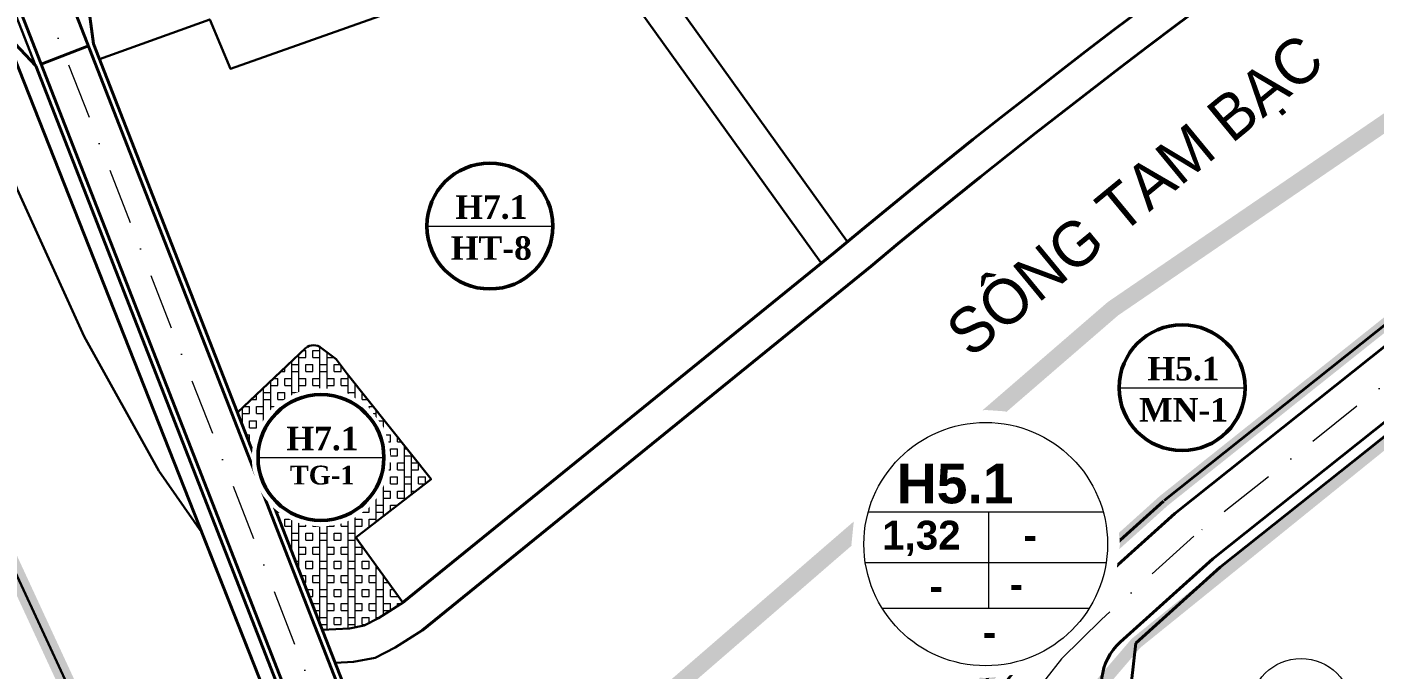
# Model space of a CAD drawing. Header units: millimetres. Extents: x 583747 to 595948, y 2304962 to 2309584.
# Drawn here: x 592038.3 to 592277.5, y 2307529.8 to 2307643.9 of the extents above; entities that cross this region are included whole.
import ezdxf

# ---------------------------------------------------------------- set-up
doc = ezdxf.new("R2010")
doc.units = ezdxf.units.MM
doc.set_wipeout_variables(frame=1)
for name, pattern in [('DASHDOT', [1, 0.5, -0.25, 0, -0.25]), ('DASHED', [4.5, 3, -1.5]), ('PHANTOM2', [1.25, 0.625, -0.125, 0.125, -0.125, 0.125, -0.125]), ('RANHGIOI', [10, 6, -1.7, 0.6, -1.7]), ('RGXA', [10.3, 6, -2, 0.3, -2])]:
    doc.linetypes.add(name, pattern=pattern)
for name, color, linetype, lineweight in [('00_bo_sdd', 7, 'Continuous', 30), ('00_o pho', 2, 'RANHGIOI', 13), ('00_tim_duong', 1, 'DASHDOT', 13), ('bo dat CC_TG', 11, 'Continuous', 15), ('Chu thich Lo - Q', 7, 'Continuous', 9), ('DUONG', 5, 'Continuous', 80), ('HE', 7, 'Continuous', 40), ('ky hieu lo A B tron', 7, 'Continuous', 9), ('P_text', 7, 'Continuous', 13), ('Rgphuong', 5, 'RGXA', 13), ('TOADO', 7, 'Continuous', 13), ('TREE1', 93, 'Continuous', 13), ('vong tron', 7, 'Continuous', 13)]:
    doc.layers.add(name, color=color, linetype=linetype, lineweight=lineweight)
doc.styles.add('pp1-vnblackH', font='VHBLACK.TTF')
doc.styles.get("Standard").update_dxf_attribs({"font": 'arial.ttf'})
doc.styles.add('TXT', font='vntime.TTF', dxfattribs={"height": 1})

# ---------------------------------------------------------------- blocks, each defined once
blk = doc.blocks.new('www')
at = {"layer": 'bo dat CC_TG'}
h = blk.add_hatch(dxfattribs=at)
h.set_pattern_fill('BOX', color=11, scale=5, style=0)
h.set_pattern_definition([(90, (9580.3664, 4060.171), (-5, 3e-16), []), (90, (9581.6164, 4060.171), (-5, 3e-16), []), (0, (9580.3664, 4060.171), (0, 5), [-1.25, 1.25]), (0, (9580.3664, 4061.421), (0, 5), [-1.25, 1.25]), (0, (9580.3664, 4062.671), (0, 5), [1.25, -1.25]), (0, (9580.3664, 4063.921), (0, 5), [1.25, -1.25]), (90, (9582.8664, 4060.171), (-5, 3e-16), [1.25, -1.25]), (90, (9584.1164, 4060.171), (-5, 3e-16), [1.25, -1.25])])
edge = h.paths.add_edge_path()
edge.add_line((18778.282, 14658.421), (18783.107, 14658.66))
edge.add_line((18783.107, 14658.66), (18785.695, 14659.157))
edge.add_line((18785.695, 14659.157), (18788.233, 14660.464))
edge.add_line((18788.233, 14660.464), (18792.554, 14663.231))
edge.add_line((18792.554, 14663.231), (18784.261, 14674.828))
edge.add_line((18784.261, 14674.828), (18797.595, 14685.157))
edge.add_line((18797.595, 14685.157), (18782.699, 14703.891))
edge.add_line((18782.699, 14703.891), (18780.76, 14706.519))
edge.add_line((18780.76, 14706.519), (18778.149, 14708.441))
edge.add_arc((18776.733, 14706.931), 2.07, 46.83371, 133.38599)
edge.add_line((18775.311, 14708.436), (18763.232, 14697.019))
edge.add_line((18763.232, 14697.019), (18778.282, 14658.421))
at = {"layer": '00_bo_sdd'}
for p, q in [((18579.386, 15138.264), (18830.885, 14493.223)), ((18841.003, 14497.554), (18737.672, 14762.576)), ((18825.595, 14537.073), (18737.672, 14762.576)), ((18727.399, 14758.644), (18819.248, 14523.07))]:
    blk.add_line(p, q, dxfattribs=at)
for points in [[(18583.431, 15119.633), (18576.551, 15137.278), (18548.678, 15127.297), (18553.354, 15113.495), (18583.225, 15031.307), (18613.069, 14954.656), (18678.617, 14776.361), (18722.631, 14671.12), (18747.758, 14616.742), (18776.816, 14565.015), (18783.767, 14583.87), (18789.264, 14593.635), (18756.905, 14675.707)], [(18756.905, 14675.707), (18749.281, 14686.65), (18735.972, 14710.534), (18724.075, 14736.723), (18709.198, 14777.039), (18696.212, 14814.797), (18668.042, 14892.16), (18656.91, 14918.633), (18644.166, 14953.304), (18636.28, 14972.776), (18623.327, 15010.387), (18609.977, 15046.801), (18599.685, 15074.975), (18583.431, 15119.633)], [(18866.787, 14723.702), (18826.151, 14780.394), (18823.635, 14811.912)], [(18871.664, 14727.197), (18831.999, 14782.534), (18829.624, 14812.287)], [(18738.744, 14759.826), (18758.31, 14766.894), (18761.966, 14758.143), (18789.464, 14767.861), (18809.296, 14777.273), (18812.553, 14777.309), (18826.125, 14780.722)], [(18792.813, 14663.397), (18788.233, 14660.464), (18785.695, 14659.157), (18783.107, 14658.66), (18778.282, 14658.421)], [(18796.049, 14658.344), (18791.231, 14655.259), (18787.675, 14653.428), (18783.825, 14652.688), (18780.58, 14652.527)]]:
    blk.add_lwpolyline(points, dxfattribs=at)
blk.add_lwpolyline([(19038.199, 14698.097), (19039.291, 14705.278), (19022.205, 14729.883), (19015.389, 14730.944), (18997.869, 14717.482), (18937.719, 14669.512), (18922.757, 14656.019), (18921.372, 14644.086), (18935.192, 14624.144), (18941.983, 14623.108)], close=True, dxfattribs=at)
blk.add_lwpolyline([(18763.232, 14697.019), (18775.311, 14708.436, -0.3966968), (18778.149, 14708.441), (18780.76, 14706.519), (18782.699, 14703.891), (18797.595, 14685.157), (18784.261, 14674.828), (18792.554, 14663.231)], format="xyb", dxfattribs=at)
at = {"layer": '00_o pho', "color": 2, "linetype": 'PHANTOM2', "ltscale": 10, "const_width": 2.2}
for points in [[(18583.225, 15031.307), (18613.069, 14954.656), (18678.617, 14776.361), (18722.631, 14671.12), (18747.758, 14616.742), (18776.816, 14565.015), (18783.767, 14583.87), (18789.264, 14593.635), (18795.004, 14603.829), (18814.879, 14625.616), (18868.002, 14671.656), (18918.678, 14715.488), (18977.129, 14755.461), (19020.936, 14785.93), (19101.031, 14837.42), (19100.802, 14837.709), (19128.382, 14853.927), (19166.135, 14874.158), (19269.184, 14923.485), (19313.316, 14945.042), (19377.334, 14983.012), (19423.435, 15016.979)], [(18549.734, 14152.098), (18580.705, 14177.318), (18650.152, 14275.876), (18718.24, 14381.402), (18738.062, 14425.544), (18763.222, 14517.6), (18776.816, 14565.015), (18747.758, 14616.742), (18722.631, 14671.12), (18678.617, 14776.361), (18613.069, 14954.656), (18583.225, 15031.307), (18553.354, 15113.495)], [(18977.129, 14755.461), (18918.678, 14715.488), (18868.002, 14671.656), (18814.879, 14625.616), (18799.704, 14608.982), (18827.695, 14537.193), (18830.787, 14537.369), (18834.426, 14551.148), (18837.874, 14561.471), (18840.082, 14565.671), (18866.706, 14604.938), (18882.528, 14629.622), (18891.596, 14643.67), (18903.342, 14658.752), (18910.948, 14666.242), (18927.688, 14681.338), (18988.314, 14729.687)]]:
    blk.add_lwpolyline(points, dxfattribs=at)
blk.add_lwpolyline([(19001.767, 14490.919), (19127.65, 14568.743), (19145.801, 14582.913), (19240.233, 14641.442), (19241.368, 14647.994), (19206.431, 14691.856), (19190.162, 14712.281), (19149.519, 14763.305), (19135.812, 14780.514), (19120.483, 14799.759), (19113.204, 14800.901), (19065.548, 14769.359), (19034.285, 14745.535), (19015.389, 14730.944), (18922.757, 14656.019), (18903.387, 14633.356), (18863.294, 14572.285, 0.6871426), (18937.614, 14466.678), (18957.513, 14471.624), (18996.199, 14487.105)], format="xyb", close=True, dxfattribs=at)
at = {"layer": '00_tim_duong', "ltscale": 20}
blk.add_line((18674.817, 14908.645), (18835.945, 14495.385), dxfattribs=at)
blk.add_lwpolyline([(18993.399, 14723.191), (18933.027, 14675.044), (18916.608, 14660.236), (18909.517, 14653.255), (18898.329, 14638.889), (18889.467, 14625.159), (18873.595, 14600.396), (18857.293, 14576.354, 0.687908), (18939.064, 14459.181), (18959.86, 14464.35), (18999.502, 14480.214)], format="xyb", dxfattribs=at)
blk.add_lwpolyline([(18993.399, 14723.191), (18933.027, 14675.044), (18916.608, 14660.236), (18909.517, 14653.255), (18898.329, 14638.889), (18889.467, 14625.159), (18873.595, 14600.396), (18857.293, 14576.354, 0.687908), (18939.064, 14459.181), (18959.86, 14464.35), (18999.502, 14480.214)], format="xyb", dxfattribs=at)
blk.add_lwpolyline([(18993.399, 14723.191), (18933.027, 14675.044), (18916.608, 14660.236), (18909.517, 14653.255), (18898.329, 14638.889), (18889.467, 14625.159), (18873.595, 14600.396), (18857.293, 14576.354, 0.687908), (18939.064, 14459.181), (18959.86, 14464.35), (18999.502, 14480.214)], format="xyb", dxfattribs=at)
blk.add_lwpolyline([(18993.399, 14723.191), (18933.027, 14675.044), (18916.608, 14660.236), (18909.517, 14653.255), (18898.329, 14638.889), (18889.467, 14625.159), (18873.595, 14600.396), (18857.293, 14576.354, 0.687908), (18939.064, 14459.181), (18959.86, 14464.35), (18999.502, 14480.214)], format="xyb", dxfattribs=at)
blk.add_lwpolyline([(18584.556, 15140.145), (18674.817, 14908.645), (18835.945, 14495.385), (18894.182, 14370.789)], dxfattribs=at)
blk.add_lwpolyline([(18584.556, 15140.145), (18674.817, 14908.645), (18835.945, 14495.385), (18894.182, 14370.789)], dxfattribs=at)
blk.add_lwpolyline([(18584.556, 15140.145), (18674.817, 14908.645), (18835.945, 14495.385), (18894.182, 14370.789)], dxfattribs=at)
at = {"layer": 'DUONG', "lineweight": 40}
for p, q in [((18580.318, 15138.627), (18831.806, 14493.613)), ((18580.318, 15138.627), (18831.806, 14493.613)), ((18580.318, 15138.627), (18831.805, 14493.616)), ((18840.084, 14497.157), (18728.696, 14782.844)), ((18736.741, 14762.212), (18728.355, 14758.943)), ((18929.629, 14679.049), (18990.163, 14727.325)), ((18929.629, 14679.049), (18990.163, 14727.325)), ((18936.425, 14671.038), (18996.636, 14719.057)), ((18936.425, 14671.038), (18996.636, 14719.057)), ((18913.006, 14664.058), (18929.629, 14679.049)), ((18913.006, 14664.058), (18929.629, 14679.049)), ((18919.954, 14656.184), (18936.425, 14671.038)), ((18919.954, 14656.184), (18936.425, 14671.038)), ((18905.588, 14656.753), (18913.006, 14664.058)), ((18905.588, 14656.753), (18913.006, 14664.058)), ((18894.044, 14641.932), (18905.588, 14656.753)), ((18894.044, 14641.932), (18905.588, 14656.753))]:
    blk.add_line(p, q, dxfattribs=at)
blk.add_arc((18926.651, 14648.758), 10, 132.04488, 214.72185, dxfattribs=at)
blk.add_arc((18926.651, 14648.758), 10, 132.04488, 214.72185, dxfattribs=at)
at = {"layer": 'HE'}
for p, q in [((18737.672, 14762.576), (18736.529, 14771.013)), ((18721.877, 14764.547), (18818.41, 14519.713)), ((18825.595, 14537.073), (18737.672, 14762.576)), ((18727.399, 14758.644), (18819.248, 14523.07)), ((18927.759, 14681.394), (18988.293, 14729.671)), ((18937.719, 14669.512), (18997.869, 14717.482)), ((18910.997, 14666.286), (18927.62, 14681.277)), ((18756.905, 14675.707), (18818.41, 14519.713)), ((18922.757, 14656.019), (18937.719, 14669.512)), ((18903.483, 14658.891), (18910.901, 14666.195)), ((18903.342, 14658.752), (18891.596, 14643.67)), ((18921.372, 14644.086), (18922.757, 14656.019))]:
    blk.add_line(p, q, dxfattribs=at)
for points in [[(18721.877, 14764.547), (18727.399, 14758.644)], [(18792.554, 14663.231), (18869.225, 14725.45)], [(18796.049, 14658.344), (18875.713, 14723.048)]]:
    blk.add_lwpolyline(points, dxfattribs=at)
for radius, start, end in [(1377.564, 113.03385, 129.911384), (1371.564, 113.002432, 129.767856)]:
    blk.add_arc((19753.073, 13668.806), radius, start, end, dxfattribs=at)
at = {"layer": 'Rgphuong', "color": 6, "linetype": 'DASHED', "ltscale": 2, "const_width": 3, "flags": 128}
for points in [[(18407.268, 16230.387), (18383.274, 16046.789), (18370.03, 15848.33), (18370.03, 15848.33), (18370.03, 15848.33), (18375.115, 15663.807), (18382.327, 15610.786), (18396.156, 15567.558), (18434.835, 15463.098), (18467.604, 15370.193), (18497.884, 15278.187), (18521.978, 15206.118), (18553.354, 15113.495), (18583.225, 15031.307), (18613.069, 14954.656), (18678.617, 14776.361), (18722.631, 14671.12), (18747.758, 14616.742), (18776.816, 14565.015)], [(18407.268, 16230.387), (18383.274, 16046.789), (18370.03, 15848.33), (18370.03, 15848.33), (18370.03, 15848.33), (18375.115, 15663.807), (18382.327, 15610.786), (18396.156, 15567.558), (18434.835, 15463.098), (18467.604, 15370.193), (18497.884, 15278.187), (18521.978, 15206.118), (18553.354, 15113.495), (18583.225, 15031.307), (18613.069, 14954.656), (18678.617, 14776.361), (18722.631, 14671.12), (18747.758, 14616.742), (18776.816, 14565.015)], [(18407.268, 16230.387), (18383.274, 16046.789), (18370.03, 15848.33), (18370.03, 15848.33), (18370.03, 15848.33), (18375.115, 15663.807), (18382.327, 15610.786), (18396.156, 15567.558), (18434.835, 15463.098), (18467.604, 15370.193), (18497.884, 15278.187), (18521.978, 15206.118), (18553.354, 15113.495), (18583.225, 15031.307), (18613.069, 14954.656), (18678.617, 14776.361), (18722.631, 14671.12), (18747.758, 14616.742), (18776.816, 14565.015)], [(19295.608, 14605.962), (19261.382, 14647.719), (19210.956, 14713.759), (19179.787, 14752.399), (19175.385, 14757.182), (19132.196, 14813.116), (19110.929, 14843.783), (19020.936, 14785.93), (18977.129, 14755.461), (18918.678, 14715.488), (18868.002, 14671.656), (18814.879, 14625.616), (18795.004, 14603.829), (18783.767, 14583.87), (18776.816, 14565.015), (18763.222, 14517.6), (18738.062, 14425.544)]]:
    blk.add_lwpolyline(points, dxfattribs=at)
at = {"layer": 'TOADO', "color": 1}
blk.add_circle((18952.06, 14644.317), 9, dxfattribs=at)
at = {"layer": 'P_text', "style": 'pp1-vnblackH'}
blk.add_text('s«ng tam b¹c', height=8, rotation=39.48238, dxfattribs=at).set_placement((18893.419, 14706.523, 3))
at = {"linetype": 'Continuous', "lineweight": 9}
for points in [[(18809.755, 14742.377), (18812.675, 14741.59), (18816.264, 14739.346), (18819.135, 14735.524), (18820.13, 14732.534), (18820.358, 14730.172), (18819.936, 14726.973), (18818.468, 14723.614), (18816.444, 14721.162), (18813.557, 14719.153), (18811.028, 14718.215), (18808.032, 14717.846), (18808.032, 14717.846), (18804.865, 14718.259), (18803.006, 14718.917), (18801.055, 14720.01), (18799.257, 14721.515), (18797.752, 14723.37), (18796.823, 14725.044), (18796.823, 14725.044), (18795.887, 14728.065), (18795.705, 14730.172), (18795.96, 14732.663), (18796.599, 14734.778), (18798.696, 14738.221), (18800.083, 14739.593), (18803.468, 14741.622), (18805.806, 14742.295), (18808.032, 14742.498)], [(18932.663, 14713.65), (18935.584, 14712.863), (18939.173, 14710.619), (18942.044, 14706.797), (18943.038, 14703.807), (18943.267, 14701.445), (18942.844, 14698.246), (18941.377, 14694.887), (18939.352, 14692.435), (18936.465, 14690.426), (18933.937, 14689.488), (18930.94, 14689.119), (18930.94, 14689.119), (18927.774, 14689.532), (18925.915, 14690.19), (18923.964, 14691.283), (18922.166, 14692.788), (18920.661, 14694.643), (18919.731, 14696.317), (18919.731, 14696.317), (18918.795, 14699.338), (18918.614, 14701.445), (18918.868, 14703.936), (18919.507, 14706.051), (18921.605, 14709.494), (18922.992, 14710.866), (18926.376, 14712.895), (18928.715, 14713.569), (18930.94, 14713.771)], [(18779.773, 14701.24), (18782.694, 14700.453), (18786.283, 14698.209), (18789.154, 14694.387), (18790.148, 14691.397), (18790.376, 14689.035), (18789.954, 14685.836), (18788.487, 14682.477), (18786.462, 14680.025), (18783.575, 14678.016), (18781.046, 14677.078), (18778.05, 14676.709), (18778.05, 14676.709), (18774.883, 14677.122), (18773.025, 14677.78), (18771.073, 14678.873), (18769.275, 14680.378), (18767.77, 14682.233), (18766.841, 14683.907), (18766.841, 14683.907), (18765.905, 14686.928), (18765.724, 14689.035), (18765.978, 14691.526), (18766.617, 14693.641), (18768.714, 14697.084), (18770.102, 14698.456), (18773.486, 14700.485), (18775.824, 14701.158), (18778.05, 14701.361)], [(18978.479, 14693.685), (18981.4, 14692.898), (18984.989, 14690.653), (18987.86, 14686.831), (18988.854, 14683.841), (18989.082, 14681.48), (18988.66, 14678.281), (18987.193, 14674.921), (18985.168, 14672.47), (18982.281, 14670.461), (18979.752, 14669.523), (18976.756, 14669.153), (18976.756, 14669.153), (18973.589, 14669.567), (18971.73, 14670.224), (18969.779, 14671.318), (18967.981, 14672.822), (18966.476, 14674.677), (18965.547, 14676.352), (18965.547, 14676.352), (18964.611, 14679.373), (18964.43, 14681.48), (18964.684, 14683.971), (18965.323, 14686.086), (18967.42, 14689.529), (18968.807, 14690.901), (18972.192, 14692.93), (18974.53, 14693.603), (18976.756, 14693.806)]]:
    blk.add_wipeout(points, dxfattribs=at).dxf.layer = 'vong tron'
at = {"layer": 'vong tron'}
for p, q in [((18796.847, 14730.165), (18819.143, 14730.165)), ((18919.756, 14701.442), (18942.052, 14701.442)), ((18766.866, 14689.032), (18789.161, 14689.032))]:
    blk.add_line(p, q, dxfattribs=at)
at = {"layer": 'vong tron', "lineweight": 50}
for centre in [(18808.032, 14730.169), (18930.94, 14701.442), (18778.05, 14689.032)]:
    blk.add_circle(centre, 11.184, dxfattribs=at)
at = {"layer": 'vong tron', "attachment_point": 5, "style": 'TXT'}
for s, insert, char_height in [('{\\f.VnTimeH|b1|i0|c0|p34;H7.1}', (18808.297, 14733.498), 4.18038), ('{\\f.VnTimeH|b1|i0|c0|p34;ht-8}', (18808.297, 14726.23), 4.18038), ('{\\f.VnTimeH|b1|i0|c0|p34;H5.1}', (18931.206, 14704.775), 4.18038), ('{\\f.VnTimeH|b1|i0|c0|p34;mn-1}', (18931.206, 14697.506), 4.18038), ('{\\f.VnTimeH|b1|i0|c0|p34;H7.1}', (18778.316, 14692.365), 4.18038), ('{\\f.VnTimeH|b1|i0|c0|p34;tg-1}', (18778.255, 14685.883), 3.3443)]:
    blk.add_mtext(s, dxfattribs=dict(at, insert=insert, char_height=char_height))
at = {"ltscale": 24}
blk.add_wipeout([(18897.741, 14697.357), (18899.407, 14697.24), (18902.232, 14696.479), (18905.056, 14695.718), (18908.964, 14693.275), (18911.997, 14691.378), (18914.773, 14687.682), (18917.549, 14683.986), (18918.511, 14681.095), (18919.472, 14678.204), (18919.693, 14675.92), (18919.914, 14673.636), (18919.505, 14670.543), (18919.097, 14667.45), (18917.678, 14664.201), (18916.26, 14660.953), (18914.301, 14658.582), (18912.343, 14656.212), (18909.552, 14654.269), (18906.761, 14652.327), (18904.315, 14651.42), (18901.87, 14650.513), (18898.973, 14650.155), (18896.075, 14649.798), (18893.013, 14650.198), (18889.951, 14650.598), (18887.836, 14651.346), (18886.357, 14651.869), (18884.47, 14652.926), (18882.583, 14653.984), (18880.845, 14655.439), (18879.106, 14656.894), (18877.651, 14658.688), (18876.196, 14660.481), (18875.297, 14662.1), (18874.398, 14663.719), (18873.493, 14666.64), (18872.588, 14669.562), (18872.392, 14671.842), (18872.237, 14673.636), (18872.483, 14676.045), (18872.729, 14678.454), (18873.347, 14680.499), (18873.964, 14682.545), (18875.993, 14685.874), (18878.021, 14689.202), (18879.363, 14690.529), (18880.704, 14691.856), (18883.977, 14693.818), (18887.249, 14695.78), (18889.898, 14696.543), (18891.771, 14697.083), (18894.162, 14697.3), (18896.075, 14697.474), (18897.741, 14697.357), (18899.407, 14697.24)], dxfattribs=at).dxf.layer = 'ky hieu lo A B tron'
blk.add_wipeout([(18896.075, 14697.474), (18899.407, 14697.24), (18905.056, 14695.718), (18911.997, 14691.378), (18917.549, 14683.986), (18919.472, 14678.204), (18919.914, 14673.636), (18919.097, 14667.45), (18916.26, 14660.953), (18912.343, 14656.212), (18906.761, 14652.327), (18901.87, 14650.513), (18896.075, 14649.798), (18889.951, 14650.598), (18886.357, 14651.869), (18882.583, 14653.984), (18879.106, 14656.894), (18876.196, 14660.481), (18874.398, 14663.719), (18872.588, 14669.562), (18872.237, 14673.636), (18872.729, 14678.454), (18873.964, 14682.545), (18878.021, 14689.202), (18880.704, 14691.856), (18887.249, 14695.78), (18891.771, 14697.083)], dxfattribs=at).dxf.layer = 'ky hieu lo A B tron'
at = {"layer": 'ky hieu lo A B tron', "ltscale": 24}
for points in [[(18875.217, 14679.356), (18916.933, 14679.356)], [(18896.555, 14679.356), (18896.555, 14662.232)], [(18917.452, 14670.333), (18874.699, 14670.333)], [(18877.693, 14662.232), (18914.458, 14662.232)]]:
    blk.add_lwpolyline(points, dxfattribs=at)
blk.add_ellipse((18896.075, 14673.63), major_axis=(-21.603, 1.078), ratio=1, start_param=3.1914684, end_param=9.4746537, dxfattribs=at)
at = {"layer": 'Chu thich Lo - Q', "attachment_point": 1}
for s, insert, char_height, width in [('{\\f.VnArialH|b1|i0|c0|p34;H5.1}', (18880.265, 14687.92), 7.04, 21.49671), ('{\\f.VnArialH|b1|i0|c0|p34;1,32}', (18877.695, 14677.796), 5.12, 21.49671), ('{\\f.VnArialH|b1|i0|c0|p34;-}', (18902.773, 14677.796), 5.12, 21.49671), ('{\\f.VnArialH|b1|i0|c0|p34;-}', (18886.104, 14668.774), 5.12, 21.49671), ('{\\f.VnArialH|b1|i0|c0|p34;-}', (18900.316, 14669.087), 5.12, 21.49671), ('{\\f.VnArialH|b1|i0|c0|p34;-}', (18895.552, 14660.593), 5.12, 36.44622)]:
    blk.add_mtext(s, dxfattribs=dict(at, insert=insert, char_height=char_height, width=width))

msp = doc.modelspace()

# ---------------------------------------------------------------- block references
at = {"layer": 'TREE1'}
msp.add_blockref('www', (573312.5, 2292878.35), dxfattribs=at)

doc.saveas('drawing.dxf')
